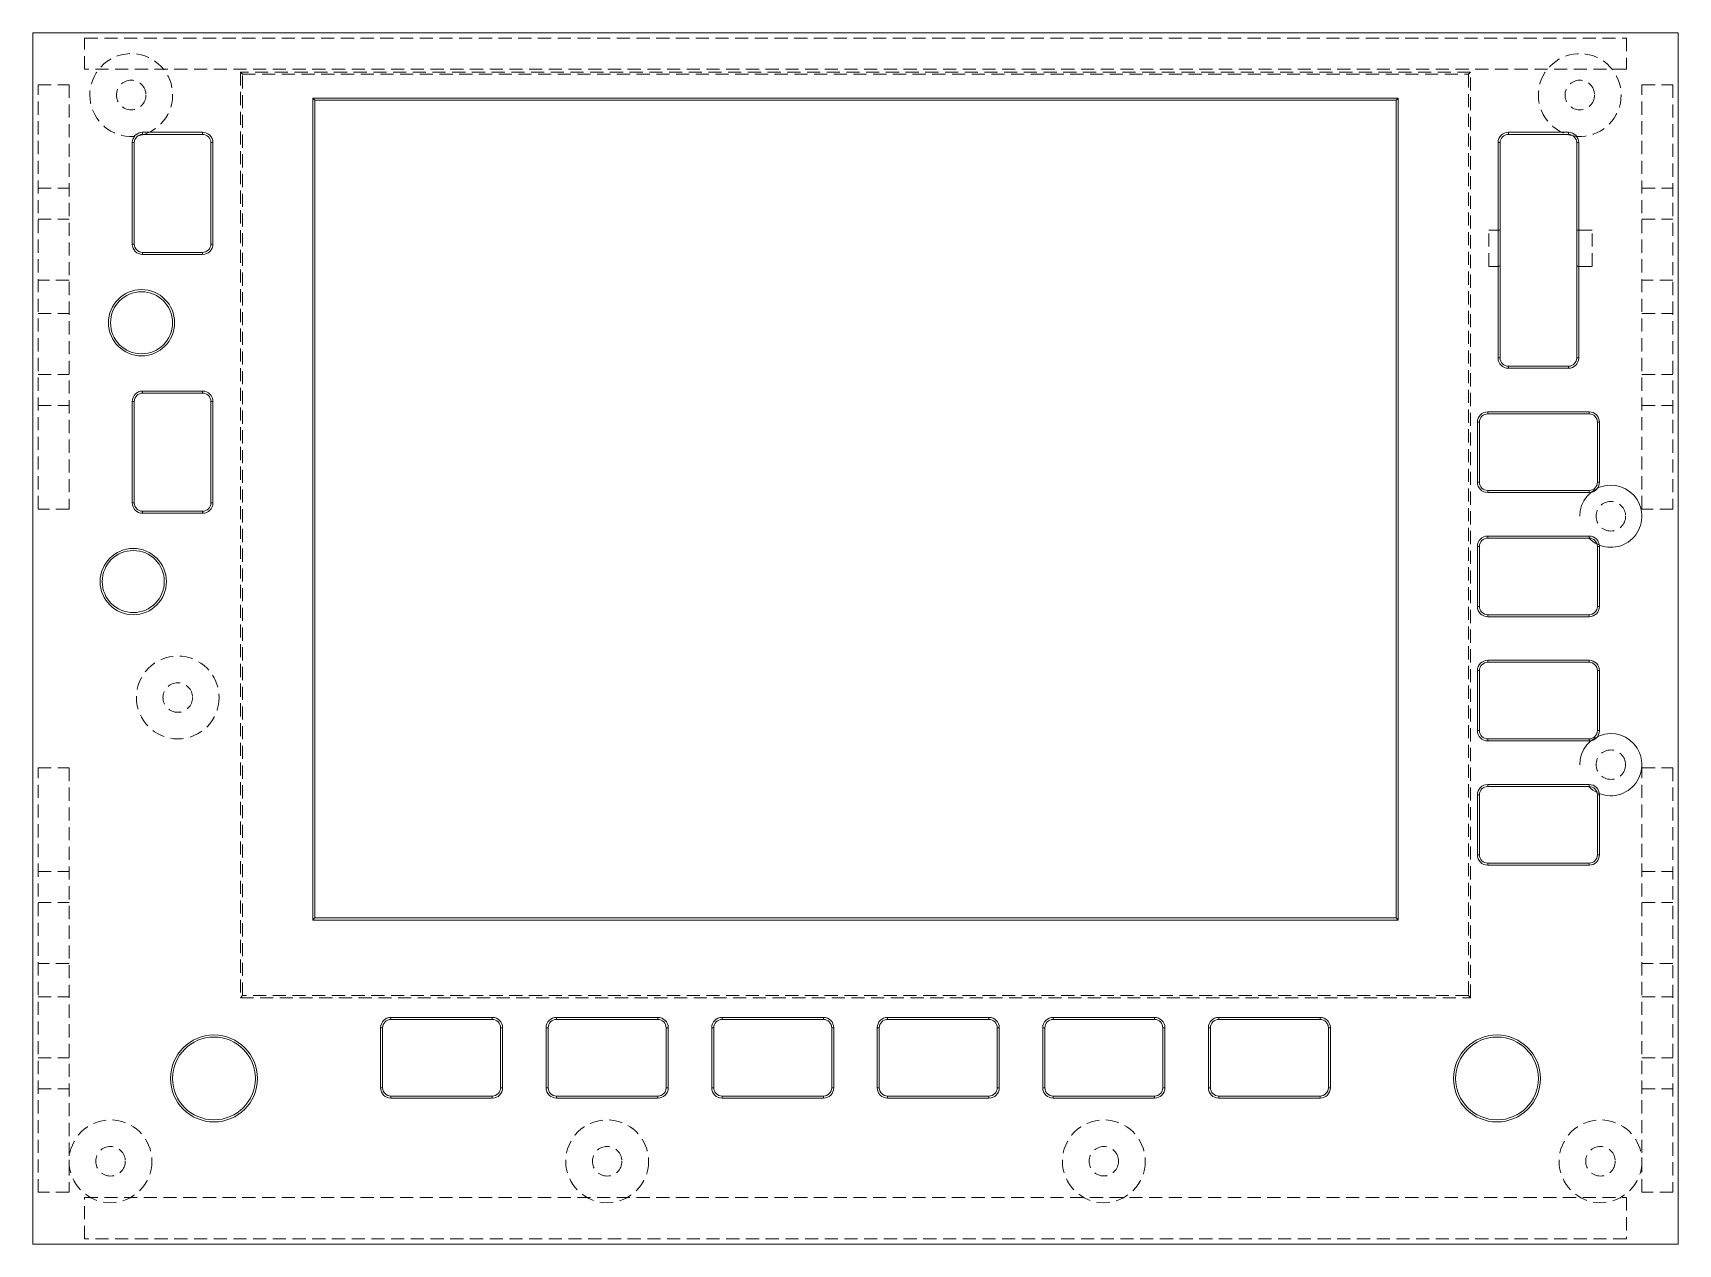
# Model space of a CAD drawing. Header units: millimetres. Extents: x 0 to 160, y 0 to 117.
import ezdxf

# ---------------------------------------------------------------- set-up
doc = ezdxf.new("R2010")
doc.units = ezdxf.units.MM
doc.linetypes.add('HIDDEN', pattern=[1.905, 1.27, -0.635])

msp = doc.modelspace()

# ---------------------------------------------------------------- linework, layer by layer
at = {"color": 7, "linetype": 'Continuous', "lineweight": 15}
for p, q in [((0.5, 117), (0.5, 0)), ((159.5, 117), (0.5, 117)), ((159.5, 0), (159.5, 117)), ((27.55, 110.7), (27.75, 110.5)), ((27.55, 110.7), (132.45, 110.7)), ((27.55, 31.3), (27.55, 110.7)), ((132.25, 110.5), (27.75, 110.5)), ((27.75, 110.5), (27.75, 31.5)), ((132.25, 110.5), (132.45, 110.7)), ((132.25, 31.5), (132.25, 110.5)), ((132.45, 110.7), (132.45, 31.3)), ((11.25, 107.2), (10.63, 107.05)), ((11.1, 107.4), (16.9, 107.4)), ((11.1, 107.2), (11.1, 107.4)), ((16.9, 107.2), (11.1, 107.2)), ((16.9, 107.4), (16.9, 107.2)), ((143.1, 107.4), (148.9, 107.4)), ((143.1, 107.4), (143.1, 107.2)), ((148.9, 107.2), (143.1, 107.2)), ((148.9, 107.4), (148.9, 107.2)), ((10.1, 96.6), (10.1, 106.4)), ((10.3, 106.4), (10.1, 106.4)), ((10.3, 106.4), (10.3, 96.6)), ((17.9, 106.4), (17.7, 106.4)), ((17.7, 96.6), (17.7, 106.4)), ((17.9, 106.4), (17.9, 96.6)), ((142.1, 106.4), (142.3, 106.4)), ((142.1, 85.6), (142.1, 106.4)), ((142.3, 106.4), (142.3, 85.6)), ((149.9, 106.4), (149.7, 106.4)), ((149.7, 85.6), (149.7, 106.4)), ((149.9, 106.4), (149.9, 85.6)), ((10.3, 96.6), (10.1, 96.6)), ((11.1, 95.8), (11.1, 95.6)), ((11.1, 95.8), (16.9, 95.8)), ((16.9, 95.6), (11.1, 95.6)), ((16.9, 95.6), (16.9, 95.8)), ((17.9, 96.6), (17.7, 96.6)), ((142.3, 85.6), (142.1, 85.6)), ((143.1, 84.8), (143.1, 84.6)), ((143.1, 84.8), (148.9, 84.8)), ((148.9, 84.6), (143.1, 84.6)), ((148.9, 84.8), (148.9, 84.6)), ((149.7, 85.6), (149.9, 85.6)), ((10.1, 71.6), (10.1, 81.4)), ((10.3, 81.4), (10.1, 81.4)), ((10.3, 81.4), (10.3, 71.6)), ((11.1, 82.4), (16.9, 82.4)), ((11.1, 82.2), (11.1, 82.4)), ((16.9, 82.2), (11.1, 82.2)), ((16.9, 82.4), (16.9, 82.2)), ((17.9, 81.4), (17.7, 81.4)), ((17.7, 71.6), (17.7, 81.4)), ((17.9, 81.4), (17.9, 71.6)), ((141.1, 80.4), (150.9, 80.4)), ((141.1, 80.4), (141.1, 80.2)), ((150.9, 80.2), (141.1, 80.2)), ((150.9, 80.2), (150.9, 80.4)), ((140.1, 73.6), (140.1, 79.4)), ((140.1, 79.4), (140.3, 79.4)), ((140.3, 79.4), (140.3, 73.6)), ((151.7, 73.6), (151.7, 79.4)), ((151.7, 79.4), (151.9, 79.4)), ((151.9, 79.4), (151.9, 73.6)), ((140.1, 73.6), (140.3, 73.6)), ((151.7, 73.6), (151.9, 73.6)), ((10.3, 71.6), (10.1, 71.6)), ((17.9, 71.6), (17.7, 71.6)), ((141.1, 72.6), (141.1, 72.8)), ((141.1, 72.8), (150.9, 72.8)), ((150.9, 72.6), (141.1, 72.6)), ((150.9, 72.8), (150.9, 72.6)), ((11.1, 70.8), (11.1, 70.6)), ((11.1, 70.8), (16.9, 70.8)), ((16.9, 70.6), (11.1, 70.6)), ((16.9, 70.6), (16.9, 70.8)), ((141.1, 68.4), (141.1, 68.2)), ((141.1, 68.4), (150.9, 68.4)), ((150.9, 68.2), (150.9, 68.4)), ((140.1, 61.6), (140.1, 67.4)), ((140.1, 67.4), (140.3, 67.4)), ((140.3, 67.4), (140.3, 61.6)), ((150.9, 68.2), (141.1, 68.2)), ((151.7, 61.6), (151.7, 67.4)), ((151.7, 67.4), (151.9, 67.4)), ((151.9, 67.4), (151.9, 61.6)), ((140.1, 61.6), (140.3, 61.6)), ((141.1, 60.6), (141.1, 60.8)), ((141.1, 60.8), (150.9, 60.8)), ((150.9, 60.6), (141.1, 60.6)), ((150.9, 60.8), (150.9, 60.6)), ((151.7, 61.6), (151.9, 61.6)), ((141.1, 56.4), (141.1, 56.2)), ((141.1, 56.4), (150.9, 56.4)), ((150.9, 56.2), (141.1, 56.2)), ((150.9, 56.2), (150.9, 56.4)), ((140.1, 49.6), (140.1, 55.4)), ((140.1, 55.4), (140.3, 55.4)), ((140.3, 55.4), (140.3, 49.6)), ((151.7, 49.6), (151.7, 55.4)), ((151.7, 55.4), (151.9, 55.4)), ((151.9, 55.4), (151.9, 49.6)), ((140.1, 49.6), (140.3, 49.6)), ((151.7, 49.6), (151.9, 49.6)), ((141.1, 48.6), (141.1, 48.8)), ((141.1, 48.8), (150.9, 48.8)), ((150.9, 48.6), (141.1, 48.6)), ((150.9, 48.8), (150.9, 48.6)), ((140.1, 37.6), (140.1, 43.4)), ((140.1, 43.4), (140.3, 43.4)), ((140.3, 43.4), (140.3, 37.6)), ((141.1, 44.4), (141.1, 44.2)), ((141.1, 44.4), (150.9, 44.4)), ((150.9, 44.2), (141.1, 44.2)), ((150.9, 44.2), (150.9, 44.4)), ((151.7, 37.6), (151.7, 43.4)), ((151.7, 43.4), (151.9, 43.4)), ((151.9, 43.4), (151.9, 37.6)), ((140.1, 37.6), (140.3, 37.6)), ((141.1, 36.6), (141.1, 36.8)), ((141.1, 36.8), (150.9, 36.8)), ((150.9, 36.6), (141.1, 36.6)), ((150.9, 36.8), (150.9, 36.6)), ((151.7, 37.6), (151.9, 37.6)), ((27.75, 31.5), (27.55, 31.3)), ((132.45, 31.3), (27.55, 31.3)), ((27.75, 31.5), (132.25, 31.5)), ((132.25, 31.5), (132.45, 31.3)), ((34.1, 15.1), (34.1, 20.9)), ((34.3, 20.9), (34.1, 20.9)), ((34.3, 20.9), (34.3, 15.1)), ((35.1, 21.9), (44.9, 21.9)), ((35.1, 21.7), (35.1, 21.9)), ((44.9, 21.7), (35.1, 21.7)), ((44.9, 21.9), (44.9, 21.7)), ((45.9, 20.9), (45.7, 20.9)), ((45.7, 15.1), (45.7, 20.9)), ((45.9, 20.9), (45.9, 15.1)), ((50.1, 15.1), (50.1, 20.9)), ((50.1, 20.9), (50.3, 20.9)), ((50.3, 20.9), (50.3, 15.1)), ((51.1, 21.9), (60.9, 21.9)), ((51.1, 21.7), (51.1, 21.9)), ((60.9, 21.7), (51.1, 21.7)), ((60.9, 21.9), (60.9, 21.7)), ((61.7, 20.9), (61.9, 20.9)), ((61.7, 15.1), (61.7, 20.9)), ((61.9, 20.9), (61.9, 15.1)), ((66.1, 15.1), (66.1, 20.9)), ((66.1, 20.9), (66.3, 20.9)), ((66.3, 20.9), (66.3, 15.1)), ((67.1, 21.9), (76.9, 21.9)), ((67.1, 21.7), (67.1, 21.9)), ((76.9, 21.7), (67.1, 21.7)), ((76.9, 21.9), (76.9, 21.7)), ((77.7, 20.9), (77.9, 20.9)), ((77.7, 15.1), (77.7, 20.9)), ((77.9, 20.9), (77.9, 15.1)), ((82.1, 20.9), (82.3, 20.9)), ((82.1, 15.1), (82.1, 20.9)), ((82.3, 20.9), (82.3, 15.1)), ((83.1, 21.9), (92.9, 21.9)), ((83.1, 21.7), (83.1, 21.9)), ((92.9, 21.7), (83.1, 21.7)), ((92.9, 21.9), (92.9, 21.7)), ((93.7, 20.9), (93.9, 20.9)), ((93.7, 15.1), (93.7, 20.9)), ((93.9, 20.9), (93.9, 15.1)), ((98.1, 15.1), (98.1, 20.9)), ((98.1, 20.9), (98.3, 20.9)), ((98.3, 20.9), (98.3, 15.1)), ((99.1, 21.9), (108.9, 21.9)), ((99.1, 21.7), (99.1, 21.9)), ((108.9, 21.7), (99.1, 21.7)), ((108.9, 21.9), (108.9, 21.7)), ((109.7, 20.9), (109.9, 20.9)), ((109.7, 15.1), (109.7, 20.9)), ((109.9, 20.9), (109.9, 15.1)), ((114.1, 15.1), (114.1, 20.9)), ((114.1, 20.9), (114.3, 20.9)), ((114.3, 20.9), (114.3, 15.1)), ((115.1, 21.9), (124.9, 21.9)), ((115.1, 21.7), (115.1, 21.9)), ((124.9, 21.7), (115.1, 21.7)), ((124.9, 21.9), (124.9, 21.7)), ((125.9, 20.9), (125.7, 20.9)), ((125.7, 15.1), (125.7, 20.9)), ((125.9, 20.9), (125.9, 15.1)), ((34.3, 15.1), (34.1, 15.1)), ((45.9, 15.1), (45.7, 15.1)), ((50.3, 15.1), (50.1, 15.1)), ((61.9, 15.1), (61.7, 15.1)), ((66.1, 15.1), (66.3, 15.1)), ((77.7, 15.1), (77.9, 15.1)), ((82.1, 15.1), (82.3, 15.1)), ((93.7, 15.1), (93.9, 15.1)), ((98.1, 15.1), (98.3, 15.1)), ((109.7, 15.1), (109.9, 15.1)), ((114.1, 15.1), (114.3, 15.1)), ((125.7, 15.1), (125.9, 15.1)), ((35.1, 14.3), (35.1, 14.1)), ((35.1, 14.3), (44.9, 14.3)), ((44.9, 14.1), (35.1, 14.1)), ((44.9, 14.1), (44.9, 14.3)), ((51.1, 14.1), (51.1, 14.3)), ((51.1, 14.3), (60.9, 14.3)), ((60.9, 14.1), (51.1, 14.1)), ((60.9, 14.3), (60.9, 14.1)), ((67.1, 14.1), (67.1, 14.3)), ((67.1, 14.3), (76.9, 14.3)), ((76.9, 14.1), (67.1, 14.1)), ((76.9, 14.3), (76.9, 14.1)), ((83.1, 14.1), (83.1, 14.3)), ((83.1, 14.3), (92.9, 14.3)), ((92.9, 14.1), (83.1, 14.1)), ((92.9, 14.3), (92.9, 14.1)), ((99.1, 14.3), (99.1, 14.1)), ((99.1, 14.3), (108.9, 14.3)), ((108.9, 14.1), (99.1, 14.1)), ((108.9, 14.3), (108.9, 14.1)), ((115.1, 14.1), (115.1, 14.3)), ((115.1, 14.3), (124.9, 14.3)), ((124.9, 14.1), (115.1, 14.1)), ((124.9, 14.1), (124.9, 14.3)), ((0.5, 0), (159.5, 0))]:
    msp.add_line(p, q, dxfattribs=at)
at = {"color": 7, "linetype": 'HIDDEN', "lineweight": 0}
for p, q in [((5.5, 116.5), (154.5, 116.5)), ((5.5, 113.5), (5.5, 116.5)), ((154.5, 116.5), (154.5, 113.5)), ((154.5, 113.5), (5.5, 113.5)), ((20.55, 113.2), (20.75, 113)), ((139.45, 113.2), (20.55, 113.2)), ((20.55, 113.2), (20.55, 23.8)), ((20.75, 24), (20.75, 113)), ((20.75, 113), (139.25, 113)), ((139.45, 113.2), (139.25, 113)), ((139.25, 113), (139.25, 24)), ((139.45, 23.8), (139.45, 113.2)), ((1, 71), (1, 112)), ((1, 112), (4, 112)), ((4, 112), (4, 71)), ((156, 112), (159, 112)), ((156, 71), (156, 112)), ((159, 112), (159, 71)), ((1, 102), (4, 102)), ((156, 102), (159, 102)), ((1, 99), (4, 99)), ((156, 99), (159, 99)), ((141.2, 94.45), (141.2, 97.95)), ((142.1, 97.95), (141.2, 97.95)), ((151.2, 97.95), (149.9, 97.95)), ((151.2, 94.45), (151.2, 97.95)), ((141.2, 94.45), (142.1, 94.45)), ((149.9, 94.45), (151.2, 94.45)), ((4, 93.1), (1, 93.1)), ((159, 93.1), (156, 93.1)), ((1, 89.9), (4, 89.9)), ((156, 89.9), (159, 89.9)), ((1, 84), (4, 84)), ((156, 84), (159, 84)), ((1, 81), (4, 81)), ((156, 81), (159, 81)), ((4, 71), (1, 71)), ((159, 71), (156, 71)), ((1, 5), (1, 46)), ((1, 46), (4, 46)), ((4, 46), (4, 5)), ((156, 5), (156, 46)), ((156, 46), (159, 46)), ((159, 46), (159, 5)), ((1, 36), (4, 36)), ((156, 36), (159, 36)), ((1, 33), (4, 33)), ((156, 33), (159, 33)), ((4, 27.1), (1, 27.1)), ((159, 27.1), (156, 27.1)), ((1, 23.9), (4, 23.9)), ((20.75, 24), (20.55, 23.8)), ((139.25, 24), (20.75, 24)), ((139.25, 24), (139.45, 23.8)), ((156, 23.9), (159, 23.9)), ((20.55, 23.8), (139.45, 23.8)), ((1, 18), (4, 18)), ((156, 18), (159, 18)), ((1, 15), (4, 15)), ((156, 15), (159, 15)), ((4, 5), (1, 5)), ((159, 5), (156, 5)), ((5.5, 0.5), (5.5, 4.5)), ((5.5, 4.5), (154.5, 4.5)), ((154.5, 4.5), (154.5, 0.5)), ((154.5, 0.5), (5.5, 0.5))]:
    msp.add_line(p, q, dxfattribs=at)
at = {"color": 7, "linetype": 'Continuous', "lineweight": 15, "flags": 128}
msp.add_lwpolyline([(149.37, 107.05), (149.06, 107.11), (148.75, 107.2)], dxfattribs=at)
at = {"color": 7, "linetype": 'HIDDEN', "lineweight": 0}
for centre, radius in [((10, 111), 1.43), ((150, 111), 1.43), ((153, 70.31), 1.43), ((14.5, 52.8), 4), ((14.5, 52.8), 1.43), ((153, 46.31), 1.42), ((8, 8), 4), ((56, 8), 4), ((104, 8), 4), ((152, 8), 4), ((8, 8), 1.43), ((56, 8), 1.43), ((104, 8), 1.42), ((152, 8), 1.43)]:
    msp.add_circle(centre, radius, dxfattribs=at)
at = {"color": 7, "linetype": 'Continuous', "lineweight": 15}
for centre, radius in [((11, 89), 3.2), ((11, 89), 3), ((10.2, 64), 3.2), ((10.2, 64), 3), ((18, 16), 4.2), ((18, 16), 4), ((142, 16), 4.2), ((142, 16), 4)]:
    msp.add_circle(centre, radius, dxfattribs=at)
at = {"color": 7, "linetype": 'HIDDEN', "lineweight": 0}
for centre, radius, start, end in [((10, 111), 4, 288.1949, 279.1277), ((150, 111), 4, 260.8723, 251.8051), ((142.1, 96.2), 1.75, 83.4376, 90), ((149.9, 96.2), 1.75, 90, 96.5624), ((142.1, 96.2), 1.75, 270, 276.5624), ((149.9, 96.2), 1.75, 263.4376, 270)]:
    msp.add_arc(centre, radius, start, end, dxfattribs=at)
at = {"color": 7, "linetype": 'Continuous', "lineweight": 15}
for centre, radius, start, end in [((11.1, 106.4), 1, 90, 180), ((11.1, 106.4), 0.8, 90, 180), ((16.9, 106.4), 1, 0, 90), ((16.9, 106.4), 0.8, 0, 90), ((143.1, 106.4), 1, 90, 180), ((143.1, 106.4), 0.8, 90, 180), ((148.9, 106.4), 1, 0, 90), ((148.9, 106.4), 0.8, 360, 90), ((11.1, 96.6), 1, 180, 270), ((11.1, 96.6), 0.8, 180, 270), ((16.9, 96.6), 1, 270, 0), ((16.9, 96.6), 0.8, 270, 0), ((143.1, 85.6), 1, 180, 270), ((143.1, 85.6), 0.8, 180, 270), ((148.9, 85.6), 1, 270, 0), ((148.9, 85.6), 0.8, 270, 0), ((11.1, 81.4), 1, 90, 180), ((11.1, 81.4), 0.8, 90, 180), ((16.9, 81.4), 1, 0, 90), ((16.9, 81.4), 0.8, 0, 90), ((141.1, 79.4), 1, 90, 180), ((141.1, 79.4), 0.8, 90, 180), ((150.9, 79.4), 1, 0, 90), ((150.9, 79.4), 0.8, 360, 90), ((141.1, 73.6), 1, 180, 270), ((141.1, 73.6), 0.8, 180, 270), ((153, 70.31), 3, 224.7582, 180), ((150.9, 73.6), 1, 270, 0), ((150.9, 73.6), 0.8, 270, 0), ((11.1, 71.6), 1, 180, 270), ((11.1, 71.6), 0.8, 180, 270), ((16.9, 71.6), 1, 270, 0), ((16.9, 71.6), 0.8, 270, 0), ((141.1, 67.4), 1, 90, 180), ((150.9, 67.4), 1, 0, 90), ((141.1, 67.4), 0.8, 90, 180), ((150.9, 67.4), 0.8, 360, 90), ((141.1, 61.6), 1, 180, 270), ((141.1, 61.6), 0.8, 180, 270), ((150.9, 61.6), 0.8, 270, 0), ((150.9, 61.6), 1, 270, 0), ((141.1, 55.4), 1, 90, 180), ((141.1, 55.4), 0.8, 90, 180), ((150.9, 55.4), 1, 0, 90), ((150.9, 55.4), 0.8, 0, 90), ((141.1, 49.6), 1, 180, 270), ((141.1, 49.6), 0.8, 180, 270), ((153, 46.31), 3, 224.7582, 180), ((150.9, 49.6), 0.8, 270, 0), ((150.9, 49.6), 1, 270, 0), ((141.1, 43.4), 1, 90, 180), ((141.1, 43.4), 0.8, 90, 180), ((150.9, 43.4), 1, 0, 90), ((150.9, 43.4), 0.8, 360, 90), ((141.1, 37.6), 1, 180, 270), ((141.1, 37.6), 0.8, 180, 270), ((150.9, 37.6), 0.8, 270, 0), ((150.9, 37.6), 1, 270, 0), ((35.1, 20.9), 1, 90, 180), ((35.1, 20.9), 0.8, 90, 180), ((44.9, 20.9), 1, 0, 90), ((44.9, 20.9), 0.8, 0, 90), ((51.1, 20.9), 1, 90, 180), ((51.1, 20.9), 0.8, 90, 180), ((60.9, 20.9), 1, 0, 90), ((60.9, 20.9), 0.8, 0, 90), ((67.1, 20.9), 1, 90, 180), ((67.1, 20.9), 0.8, 90, 180), ((76.9, 20.9), 1, 360, 90), ((76.9, 20.9), 0.8, 0, 90), ((83.1, 20.9), 1, 90, 180), ((83.1, 20.9), 0.8, 90, 180), ((92.9, 20.9), 1, 360, 90), ((92.9, 20.9), 0.8, 0, 90), ((99.1, 20.9), 1, 90, 180), ((99.1, 20.9), 0.8, 90, 180), ((108.9, 20.9), 1, 360, 90), ((108.9, 20.9), 0.8, 0, 90), ((115.1, 20.9), 1, 90, 180), ((115.1, 20.9), 0.8, 90, 180), ((124.9, 20.9), 1, 360, 90), ((124.9, 20.9), 0.8, 0, 90), ((35.1, 15.1), 1, 180, 270), ((35.1, 15.1), 0.8, 180, 270), ((44.9, 15.1), 1, 270, 0), ((44.9, 15.1), 0.8, 270, 0), ((51.1, 15.1), 1, 180, 270), ((51.1, 15.1), 0.8, 180, 270), ((60.9, 15.1), 1, 270, 0), ((60.9, 15.1), 0.8, 270, 0), ((67.1, 15.1), 1, 180, 270), ((67.1, 15.1), 0.8, 180, 270), ((76.9, 15.1), 1, 270, 0), ((76.9, 15.1), 0.8, 270, 0), ((83.1, 15.1), 1, 180, 270), ((83.1, 15.1), 0.8, 180, 270), ((92.9, 15.1), 1, 270, 0), ((92.9, 15.1), 0.8, 270, 0), ((99.1, 15.1), 1, 180, 270), ((99.1, 15.1), 0.8, 180, 270), ((108.9, 15.1), 1, 270, 0), ((108.9, 15.1), 0.8, 270, 0), ((115.1, 15.1), 1, 180, 270), ((115.1, 15.1), 0.8, 180, 270), ((124.9, 15.1), 1, 270, 0), ((124.9, 15.1), 0.8, 270, 0)]:
    msp.add_arc(centre, radius, start, end, dxfattribs=at)

doc.saveas('drawing.dxf')
